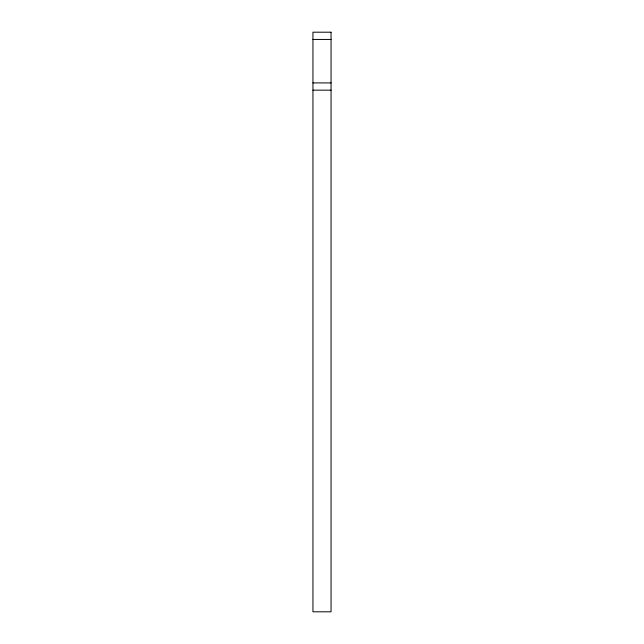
<?xml version="1.0" encoding="UTF-8"?>
<svg xmlns="http://www.w3.org/2000/svg" width="644" height="644" viewBox="0 0 644 644"><rect width="100%" height="100%" fill="white"/><g stroke="black" fill="none" stroke-linecap="round" stroke-linejoin="round"><path stroke-width="0.97" d="M312.944 39.445L331.056 39.445M312.944 82.915L331.056 82.915M312.944 90.16L331.056 90.16M331.056 32.2L312.944 32.2L312.944 611.8L331.056 611.8L331.056 32.2"/></g></svg>
